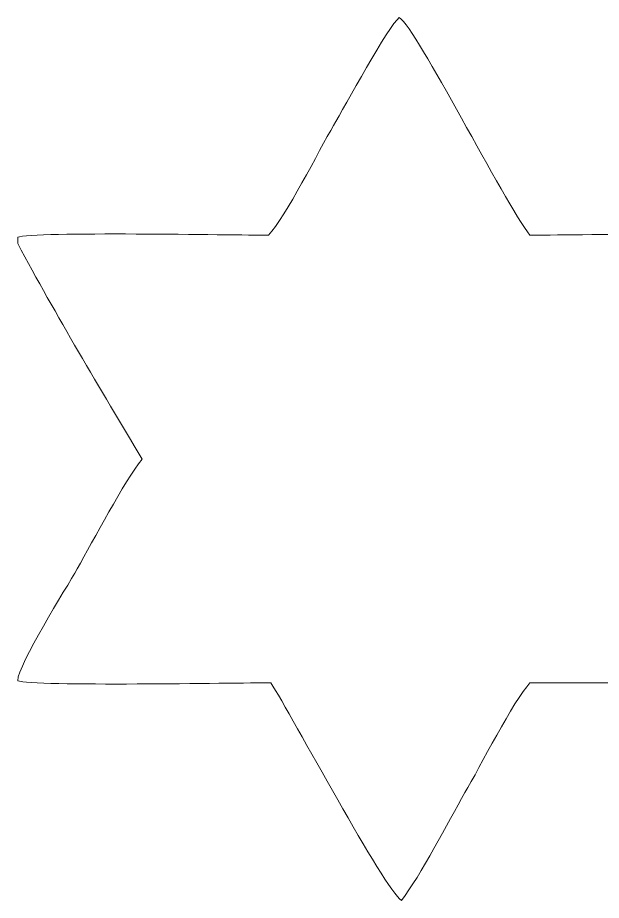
# Model space of a CAD drawing. Header units: centimetres. Extents: x -27.1 to 25.8, y -20 to 19.
# Drawn here: x 3.096 to 6.271, y -18.846 to -14.04 of the extents above; entities that cross this region are included whole.
import ezdxf

# ---------------------------------------------------------------- set-up
doc = ezdxf.new("R2010")
doc.units = ezdxf.units.CM
doc.header["$MEASUREMENT"] = 0
doc.layers.add('layer 1', color=7, linetype='Continuous')

msp = doc.modelspace()

# ---------------------------------------------------------------- linework, layer by layer
at = {"layer": 'layer 1', "color": 225, "lineweight": 0}
msp.add_open_spline([(7.27057, -15.23581), (7.1865, -15.20319), (6.07191, -15.22454), (5.8828, -15.22453), (5.8828, -15.22453), (5.7401, -15.04372), (5.26958, -14.10089), (5.17201, -14.03984), (5.17201, -14.03984), (5.11669, -14.07652), (4.8708, -14.53068), (4.81478, -14.62655), (4.81478, -14.62655), (4.73472, -14.76355), (4.55215, -15.12601), (4.46121, -15.22453), (4.46121, -15.22453), (4.27455, -15.22453), (3.17943, -15.2034), (3.09599, -15.23581), (3.09599, -15.23581), (3.09599, -15.23581), (3.09597, -15.26966), (3.09597, -15.26966), (3.09597, -15.26966), (3.30282, -15.65626), (3.54654, -16.06499), (3.77296, -16.44304), (3.77296, -16.44304), (3.67365, -16.56891), (3.50769, -16.88613), (3.42013, -17.04101), (3.42013, -17.04101), (3.35992, -17.14756), (3.09792, -17.5617), (3.09599, -17.65028), (3.09599, -17.65028), (3.17974, -17.68279), (4.28459, -17.66155), (4.47248, -17.66157), (4.47248, -17.66157), (4.58679, -17.83633), (5.09243, -18.78941), (5.18328, -18.84623), (5.18328, -18.84623), (5.28844, -18.713), (5.43519, -18.42049), (5.52923, -18.25955), (5.52923, -18.25955), (5.60886, -18.12328), (5.79297, -17.75888), (5.8828, -17.66158), (5.8828, -17.66158), (6.11222, -17.66157), (6.34164, -17.66158), (6.57105, -17.66157), (6.57105, -17.66157), (6.69439, -17.66157), (7.20022, -17.68911), (7.27055, -17.63901), (7.27055, -17.63901), (7.19714, -17.51641), (6.59359, -16.48467), (6.59359, -16.44305), (6.59359, -16.44305), (6.59359, -16.44305), (6.59359, -16.43177), (6.59359, -16.43177), (6.59359, -16.43177), (6.59359, -16.36382), (7.19679, -15.41029), (7.27057, -15.23581)], degree=3, knots=[0, 0, 0, 0, 0.0526316, 0.0526316, 0.0526316, 0.0526316, 0.1052632, 0.1052632, 0.1052632, 0.1052632, 0.1578947, 0.1578947, 0.1578947, 0.1578947, 0.2105263, 0.2105263, 0.2105263, 0.2105263, 0.2631579, 0.2631579, 0.2631579, 0.2631579, 0.3157895, 0.3157895, 0.3157895, 0.3157895, 0.3684211, 0.3684211, 0.3684211, 0.3684211, 0.4210526, 0.4210526, 0.4210526, 0.4210526, 0.4736842, 0.4736842, 0.4736842, 0.4736842, 0.5263158, 0.5263158, 0.5263158, 0.5263158, 0.5789474, 0.5789474, 0.5789474, 0.5789474, 0.6315789, 0.6315789, 0.6315789, 0.6315789, 0.6842105, 0.6842105, 0.6842105, 0.6842105, 0.7368421, 0.7368421, 0.7368421, 0.7368421, 0.7894737, 0.7894737, 0.7894737, 0.7894737, 0.8421053, 0.8421053, 0.8421053, 0.8421053, 0.8947368, 0.8947368, 0.8947368, 0.8947368, 1, 1, 1, 1], dxfattribs=at)

doc.saveas('drawing.dxf')
